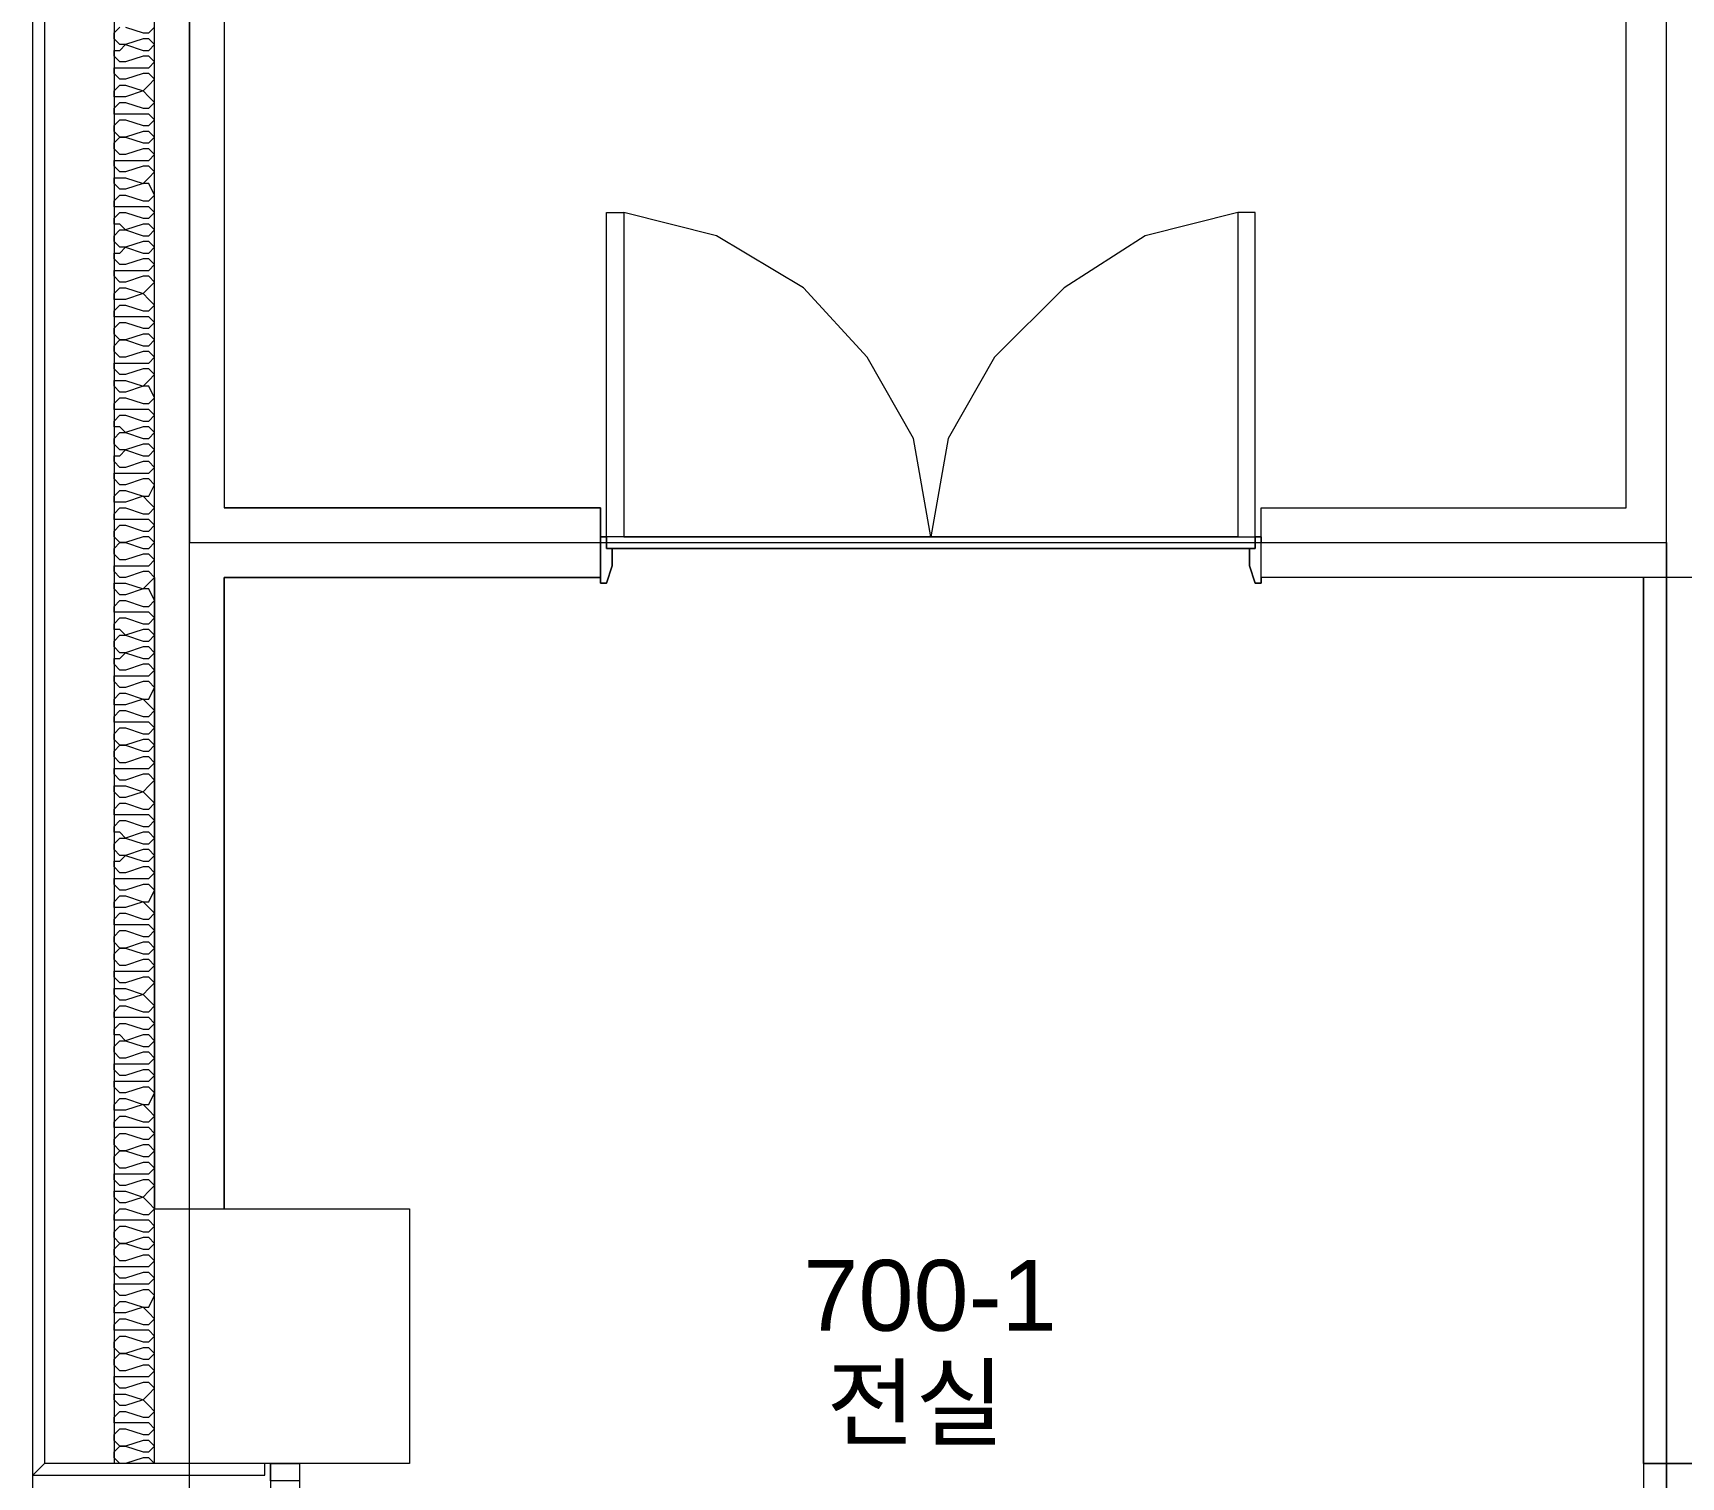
# Model space of a CAD drawing. Header units: millimetres. Extents: x -4033 to 126988, y -1911 to 106718.
# Drawn here: x 18508 to 22979, y 29589 to 33507 of the extents above; entities that cross this region are included whole.
import ezdxf

# ---------------------------------------------------------------- set-up
doc = ezdxf.new("R2010")
doc.units = ezdxf.units.MM
doc.layers.add('PDF_문자', color=7, linetype='Continuous')
doc.layers.add('PDF_형상', color=7, linetype='Continuous')
doc.styles.add('PDF 맑은고딕Semilight', font='arial.ttf')

msp = doc.modelspace()

# ---------------------------------------------------------------- linework, layer by layer
at = {"layer": 'PDF_형상', "lineweight": 5}
for points in [[(18539.7, 29625.6), (18508.3, 29594.2), (18508.3, 39385), (18539.7, 39369.3)], [(18838.3, 29625.6), (18838.3, 39070.7), (20127, 39070.7), (20127, 38882.1), (19231.2, 38882.1), (19231.2, 38677.8), (19026.9, 38677.8), (19026.9, 32218.7), (20048.4, 32218.7), (20048.4, 32030.1), (19026.9, 32030.1), (19026.9, 30317.1), (19529.8, 30317.1), (19529.8, 29625.6)], [(22940.1, 38976.4), (18932.6, 38976.4), (18932.6, 32124.4), (22940.1, 32124.4)], [(67069.7, 29704.2), (67069.7, 27331.1), (64036.6, 27331.1), (64036.6, 20479.1), (22940.1, 20479.1), (22940.1, 24470.9), (22940.1, 27016.8), (22940.1, 29704.2), (22940.1, 32124.4), (22940.1, 38976.4), (64445.2, 38976.4), (64445.2, 32517.3), (64445.2, 29704.2), (67038.3, 29704.2)], [(18759.7, 33476), (18806.9, 33460.2), (18822.6, 33460.2), (18838.3, 33476), (18822.6, 33491.7), (18806.9, 33491.7)], [(18759.7, 33224.5), (18806.9, 33208.8), (18822.6, 33208.8), (18838.3, 33224.5), (18822.6, 33240.2), (18806.9, 33240.2)], [(20064.1, 32140.1), (20064.1, 33020.2), (20111.3, 33020.2), (20111.3, 32140.1)], [(20064.1, 32140.1), (20064.1, 33020.2), (20111.3, 33020.2), (20111.3, 32140.1)], [(21824.3, 32140.1), (21824.3, 33020.2), (21777.1, 33020.2), (21777.1, 32140.1)], [(18759.7, 32973.1), (18806.9, 32957.3), (18822.6, 32957.3), (18838.3, 32973.1), (18822.6, 32988.8), (18806.9, 32988.8)], [(18759.7, 32925.9), (18806.9, 32910.2), (18822.6, 32910.2), (18838.3, 32925.9), (18822.6, 32941.6), (18806.9, 32941.6)], [(18759.7, 32674.5), (18806.9, 32658.7), (18822.6, 32658.7), (18838.3, 32674.5), (18822.6, 32690.2), (18806.9, 32690.2)], [(18759.7, 32423), (18806.9, 32407.3), (18822.6, 32407.3), (18838.3, 32423), (18822.6, 32438.7), (18806.9, 32438.7)], [(18759.7, 32375.9), (18806.9, 32360.1), (18822.6, 32360.1), (18838.3, 32375.9), (18822.6, 32391.6), (18806.9, 32391.6)], [(20048.4, 32030.1), (20048.4, 32218.7), (19026.9, 32218.7), (20048.4, 32218.7), (20048.4, 32030.1), (19026.9, 32030.1), (19026.9, 30317.1), (19026.9, 32030.1)], [(18759.7, 32124.4), (18806.9, 32108.7), (18822.6, 32108.7), (18838.3, 32124.4), (18822.6, 32140.1), (18806.9, 32140.1)], [(22940.1, 32124.4), (22940.1, 29704.2), (22940.1, 27456.9), (22122.9, 27456.9), (22122.9, 27566.9), (18932.6, 27566.9), (18932.6, 32124.4)], [(20048.4, 32030.1), (20048.4, 32014.4), (20064.1, 32014.4), (20079.8, 32061.5), (20079.8, 32108.7), (20064.1, 32108.7), (20064.1, 32140.1), (20048.4, 32140.1), (20048.4, 32124.4), (20048.4, 32140.1), (20064.1, 32140.1), (20064.1, 32108.7), (20079.8, 32108.7), (20079.8, 32061.5), (20064.1, 32014.4), (20048.4, 32014.4)], [(20048.4, 32030.1), (20048.4, 32014.4), (20064.1, 32014.4), (20079.8, 32061.5), (20079.8, 32108.7), (20064.1, 32108.7), (20064.1, 32140.1), (20048.4, 32140.1), (20048.4, 32124.4), (20048.4, 32140.1), (20064.1, 32140.1), (20064.1, 32108.7), (20079.8, 32108.7), (20079.8, 32061.5), (20064.1, 32014.4), (20048.4, 32014.4)], [(20079.8, 32108.7), (21808.6, 32108.7)], [(21777.1, 32140.1), (20111.3, 32140.1)], [(18759.7, 31873), (18806.9, 31857.2), (18822.6, 31857.2), (18838.3, 31873), (18822.6, 31888.7), (18806.9, 31888.7)], [(18759.7, 31825.8), (18806.9, 31810.1), (18822.6, 31810.1), (18838.3, 31825.8), (18822.6, 31841.5), (18806.9, 31841.5)], [(18759.7, 31574.4), (18806.9, 31558.6), (18822.6, 31558.6), (18838.3, 31574.4), (18822.6, 31590.1), (18806.9, 31590.1)], [(18759.7, 31322.9), (18806.9, 31307.2), (18822.6, 31307.2), (18838.3, 31322.9), (18822.6, 31338.6), (18806.9, 31338.6)], [(18759.7, 31275.8), (18806.9, 31260), (18822.6, 31260), (18838.3, 31275.8), (18822.6, 31291.5), (18806.9, 31291.5)], [(18759.7, 31024.3), (18806.9, 31008.6), (18822.6, 31008.6), (18838.3, 31024.3), (18822.6, 31040), (18806.9, 31040)], [(18759.7, 30772.9), (18806.9, 30757.1), (18822.6, 30757.1), (18838.3, 30772.9), (18822.6, 30788.6), (18806.9, 30788.6)], [(18759.7, 30474.3), (18806.9, 30458.5), (18822.6, 30458.5), (18838.3, 30474.3), (18822.6, 30490), (18806.9, 30490)], [(19529.8, 30317.1), (19529.8, 29625.6), (18838.3, 29625.6), (18838.3, 30317.1)], [(18759.7, 30222.8), (18806.9, 30207.1), (18822.6, 30207.1), (18838.3, 30222.8), (18822.6, 30238.5), (18806.9, 30238.5)], [(18759.7, 29924.2), (18806.9, 29908.5), (18822.6, 29908.5), (18838.3, 29924.2), (18822.6, 29939.9), (18806.9, 29939.9)], [(18759.7, 29672.8), (18806.9, 29657), (18822.6, 29657), (18838.3, 29672.8), (18822.6, 29688.5), (18806.9, 29688.5)], [(18539.7, 29625.6), (18508.3, 29594.2), (19136.9, 29594.2), (19136.9, 29625.6)], [(19231.2, 29625.6), (19231.2, 29578.5), (19152.6, 29578.5), (19152.6, 29625.6)]]:
    msp.add_lwpolyline(points, close=True, dxfattribs=at)
for points in [[(20127, 39180.7), (18728.3, 39180.7), (18728.3, 29625.6)], [(18838.3, 32030.1), (18838.3, 30317.1), (18838.3, 32030.1), (18838.3, 38379.2), (18838.3, 39070.7), (19529.8, 39070.7), (20127, 39070.7), (20127, 38976.4), (20174.1, 38976.4), (21117.1, 38976.4), (21148.5, 38976.4), (21682.8, 38976.4), (21682.8, 39070.7)], [(41688.9, 20479.1), (37932.9, 20479.1), (34176.8, 20479.1), (30436.5, 20479.1), (26680.4, 20479.1), (22940.1, 20479.1), (22940.1, 24470.9), (18932.6, 24470.9), (18932.6, 32124.4), (18932.6, 38976.4), (22940.1, 38976.4), (64445.2, 38976.4)], [(22877.2, 29625.6), (24433.1, 29625.6), (24433.1, 30222.8), (24228.8, 30222.8), (24228.8, 30254.2), (24401.7, 30254.2), (24433.1, 30254.2), (24433.1, 30222.8), (24228.8, 30222.8), (24228.8, 30254.2), (24401.7, 30254.2), (24433.1, 30254.2), (24433.1, 30222.8), (24228.8, 30222.8), (24228.8, 29767.1), (23034.4, 29767.1), (23034.4, 32030.1), (21840, 32030.1), (21840, 32218.7), (22830.1, 32218.7), (22830.1, 38882.1), (21730, 38882.1), (20127, 38882.1)], [(19026.9, 38677.8), (19026.9, 32218.7)], [(18838.3, 29625.6), (18822.6, 29641.3), (18806.9, 29641.3), (18759.7, 29625.6), (18744, 29625.6), (18728.3, 29641.3), (18728.3, 29657), (18744, 29672.8), (18759.7, 29672.8), (18744, 29672.8), (18728.3, 29688.5), (18728.3, 29704.2), (18744, 29719.9), (18759.7, 29719.9), (18806.9, 29704.2), (18822.6, 29704.2), (18838.3, 29719.9), (18822.6, 29735.6), (18806.9, 29735.6), (18759.7, 29735.6), (18744, 29735.6), (18728.3, 29735.6), (18728.3, 29751.3), (18744, 29767.1), (18759.7, 29767.1), (18806.9, 29751.3), (18822.6, 29751.3), (18838.3, 29767.1), (18822.6, 29782.8), (18806.9, 29798.5), (18759.7, 29782.8), (18744, 29782.8), (18728.3, 29798.5), (18728.3, 29814.2), (18744, 29814.2), (18759.7, 29814.2), (18806.9, 29798.5), (18822.6, 29814.2), (18838.3, 29829.9), (18822.6, 29845.6), (18806.9, 29845.6), (18759.7, 29829.9), (18744, 29829.9), (18728.3, 29845.6), (18728.3, 29861.3), (18744, 29861.3), (18759.7, 29861.3), (18806.9, 29861.3), (18822.6, 29861.3), (18838.3, 29877.1), (18822.6, 29892.8), (18806.9, 29892.8), (18759.7, 29877.1), (18744, 29877.1), (18728.3, 29892.8), (18728.3, 29908.5), (18744, 29924.2), (18759.7, 29924.2), (18744, 29924.2), (18728.3, 29939.9), (18728.3, 29955.6), (18744, 29971.4), (18759.7, 29971.4), (18806.9, 29955.6), (18822.6, 29955.6), (18838.3, 29971.4), (18822.6, 29987.1), (18806.9, 29987.1), (18759.7, 29987.1), (18744, 29987.1), (18728.3, 29987.1), (18728.3, 30002.8), (18744, 30018.5), (18759.7, 30018.5), (18806.9, 30002.8), (18822.6, 30002.8), (18838.3, 30018.5), (18822.6, 30034.2), (18806.9, 30049.9), (18759.7, 30034.2), (18744, 30034.2), (18728.3, 30034.2), (18728.3, 30049.9), (18744, 30065.7), (18759.7, 30065.7), (18806.9, 30049.9), (18822.6, 30049.9), (18838.3, 30081.4), (18822.6, 30097.1), (18806.9, 30097.1), (18759.7, 30081.4), (18744, 30081.4), (18728.3, 30097.1), (18728.3, 30112.8), (18744, 30112.8), (18759.7, 30112.8), (18806.9, 30112.8), (18822.6, 30112.8), (18838.3, 30128.5), (18822.6, 30144.2), (18806.9, 30144.2), (18759.7, 30128.5), (18744, 30128.5), (18728.3, 30144.2), (18728.3, 30159.9), (18744, 30159.9), (18759.7, 30159.9), (18806.9, 30159.9), (18822.6, 30159.9), (18838.3, 30175.7), (18822.6, 30191.4), (18806.9, 30191.4), (18759.7, 30175.7), (18744, 30175.7), (18728.3, 30191.4), (18728.3, 30207.1), (18744, 30222.8), (18759.7, 30222.8), (18744, 30222.8), (18728.3, 30238.5), (18728.3, 30254.2), (18744, 30270), (18759.7, 30270), (18806.9, 30254.2), (18822.6, 30254.2), (18838.3, 30270), (18822.6, 30285.7), (18806.9, 30285.7), (18759.7, 30285.7), (18744, 30285.7), (18728.3, 30285.7), (18728.3, 30301.4), (18744, 30317.1), (18759.7, 30317.1), (18806.9, 30301.4), (18822.6, 30301.4), (18838.3, 30317.1), (18822.6, 30332.8), (18806.9, 30348.5), (18759.7, 30332.8), (18744, 30332.8), (18728.3, 30348.5), (18728.3, 30364.3), (18744, 30364.3), (18759.7, 30364.3), (18806.9, 30348.5), (18822.6, 30364.3), (18838.3, 30380), (18822.6, 30395.7), (18806.9, 30395.7), (18759.7, 30380), (18744, 30380), (18728.3, 30395.7), (18728.3, 30411.4), (18744, 30411.4), (18759.7, 30411.4), (18806.9, 30411.4), (18822.6, 30411.4), (18838.3, 30427.1), (18822.6, 30442.8), (18806.9, 30442.8), (18759.7, 30427.1), (18744, 30427.1), (18728.3, 30442.8), (18728.3, 30458.5), (18744, 30474.3), (18759.7, 30474.3), (18744, 30474.3), (18728.3, 30490), (18728.3, 30505.7), (18744, 30521.4), (18759.7, 30521.4), (18806.9, 30505.7), (18822.6, 30505.7), (18838.3, 30521.4), (18822.6, 30537.1), (18806.9, 30537.1), (18759.7, 30537.1), (18744, 30537.1), (18728.3, 30537.1), (18728.3, 30552.8), (18744, 30568.6), (18759.7, 30568.6), (18806.9, 30552.8), (18822.6, 30552.8), (18838.3, 30568.6), (18822.6, 30584.3), (18806.9, 30600), (18759.7, 30584.3), (18744, 30584.3), (18728.3, 30584.3), (18728.3, 30600), (18744, 30615.7), (18759.7, 30615.7), (18806.9, 30600), (18822.6, 30600), (18838.3, 30631.4), (18822.6, 30647.1), (18806.9, 30647.1), (18759.7, 30631.4), (18744, 30631.4), (18728.3, 30647.1), (18728.3, 30662.8), (18744, 30662.8), (18759.7, 30662.8), (18806.9, 30662.8), (18822.6, 30662.8), (18838.3, 30678.6), (18822.6, 30694.3), (18806.9, 30694.3), (18759.7, 30678.6), (18744, 30678.6), (18728.3, 30694.3), (18728.3, 30710), (18744, 30710), (18759.7, 30710), (18806.9, 30710), (18822.6, 30710), (18838.3, 30725.7), (18822.6, 30741.4), (18806.9, 30741.4), (18759.7, 30725.7), (18744, 30725.7), (18728.3, 30741.4), (18728.3, 30757.1), (18744, 30772.9), (18759.7, 30772.9), (18744, 30788.6), (18728.3, 30788.6), (18728.3, 30804.3), (18744, 30820), (18759.7, 30820), (18806.9, 30804.3), (18822.6, 30804.3), (18838.3, 30820), (18822.6, 30835.7), (18806.9, 30835.7), (18759.7, 30835.7), (18744, 30835.7), (18728.3, 30835.7), (18728.3, 30851.4), (18744, 30867.2), (18759.7, 30867.2), (18806.9, 30851.4), (18822.6, 30851.4), (18838.3, 30867.2), (18822.6, 30882.9), (18806.9, 30898.6), (18759.7, 30882.9), (18744, 30882.9), (18728.3, 30898.6), (18728.3, 30914.3), (18744, 30914.3), (18759.7, 30914.3), (18806.9, 30898.6), (18822.6, 30914.3), (18838.3, 30930), (18822.6, 30945.7), (18806.9, 30945.7), (18759.7, 30930), (18744, 30930), (18728.3, 30945.7), (18728.3, 30961.4), (18744, 30961.4), (18759.7, 30961.4), (18806.9, 30961.4), (18822.6, 30961.4), (18838.3, 30977.2), (18822.6, 30992.9), (18806.9, 30992.9), (18759.7, 30977.2), (18744, 30977.2), (18728.3, 30992.9), (18728.3, 31008.6), (18744, 31024.3), (18759.7, 31024.3), (18744, 31024.3), (18728.3, 31040), (18728.3, 31055.7), (18744, 31071.5), (18759.7, 31071.5), (18806.9, 31055.7), (18822.6, 31055.7), (18838.3, 31071.5), (18822.6, 31087.2), (18806.9, 31087.2), (18759.7, 31087.2), (18744, 31087.2), (18728.3, 31087.2), (18728.3, 31102.9), (18744, 31118.6), (18759.7, 31118.6), (18806.9, 31102.9), (18822.6, 31102.9), (18838.3, 31118.6), (18822.6, 31134.3), (18806.9, 31150), (18759.7, 31134.3), (18744, 31134.3), (18728.3, 31134.3), (18728.3, 31150), (18744, 31165.8), (18759.7, 31165.8), (18806.9, 31150), (18822.6, 31150), (18838.3, 31181.5), (18822.6, 31197.2), (18806.9, 31197.2), (18759.7, 31181.5), (18744, 31181.5), (18728.3, 31197.2), (18728.3, 31212.9), (18744, 31212.9), (18759.7, 31212.9), (18806.9, 31212.9), (18822.6, 31212.9), (18838.3, 31228.6), (18822.6, 31244.3), (18806.9, 31244.3), (18759.7, 31228.6), (18744, 31228.6), (18728.3, 31244.3), (18728.3, 31260), (18744, 31260), (18759.7, 31275.8), (18744, 31275.8), (18728.3, 31291.5), (18728.3, 31307.2), (18744, 31322.9), (18759.7, 31322.9), (18744, 31338.6), (18728.3, 31338.6), (18728.3, 31354.3), (18744, 31370.1), (18759.7, 31370.1), (18806.9, 31354.3), (18822.6, 31354.3), (18838.3, 31370.1), (18822.6, 31385.8), (18806.9, 31385.8), (18759.7, 31385.8), (18744, 31385.8), (18728.3, 31385.8), (18728.3, 31401.5), (18744, 31417.2), (18759.7, 31417.2), (18806.9, 31401.5), (18822.6, 31401.5), (18838.3, 31417.2), (18822.6, 31432.9), (18806.9, 31448.6), (18759.7, 31432.9), (18744, 31432.9), (18728.3, 31448.6), (18728.3, 31464.3), (18744, 31464.3), (18759.7, 31464.3), (18806.9, 31448.6), (18822.6, 31464.3), (18838.3, 31480.1), (18822.6, 31495.8), (18806.9, 31495.8), (18759.7, 31480.1), (18744, 31480.1), (18728.3, 31495.8), (18728.3, 31511.5), (18744, 31511.5), (18759.7, 31511.5), (18806.9, 31511.5), (18822.6, 31511.5), (18838.3, 31527.2), (18822.6, 31542.9), (18806.9, 31542.9), (18759.7, 31527.2), (18744, 31527.2), (18728.3, 31542.9), (18728.3, 31558.6), (18744, 31574.4), (18759.7, 31574.4), (18744, 31574.4), (18728.3, 31590.1), (18728.3, 31605.8), (18744, 31621.5), (18759.7, 31621.5), (18806.9, 31605.8), (18822.6, 31605.8), (18838.3, 31621.5), (18822.6, 31637.2), (18806.9, 31637.2), (18759.7, 31637.2), (18744, 31637.2), (18728.3, 31637.2), (18728.3, 31652.9), (18744, 31668.7), (18759.7, 31668.7), (18806.9, 31652.9), (18822.6, 31652.9), (18838.3, 31668.7), (18822.6, 31684.4), (18806.9, 31700.1), (18759.7, 31684.4), (18744, 31684.4), (18728.3, 31684.4), (18728.3, 31700.1), (18744, 31715.8), (18759.7, 31715.8), (18806.9, 31700.1), (18822.6, 31700.1), (18838.3, 31731.5), (18822.6, 31747.2), (18806.9, 31747.2), (18759.7, 31731.5), (18744, 31731.5), (18728.3, 31747.2), (18728.3, 31762.9), (18744, 31762.9), (18759.7, 31762.9), (18806.9, 31762.9), (18822.6, 31762.9), (18838.3, 31778.7), (18822.6, 31794.4), (18806.9, 31794.4), (18759.7, 31778.7), (18744, 31778.7), (18728.3, 31794.4), (18728.3, 31810.1), (18744, 31810.1), (18759.7, 31825.8), (18744, 31825.8), (18728.3, 31841.5), (18728.3, 31857.2), (18744, 31873), (18759.7, 31873), (18744, 31888.7), (18728.3, 31888.7), (18728.3, 31904.4), (18744, 31920.1), (18759.7, 31920.1), (18806.9, 31904.4), (18822.6, 31904.4), (18838.3, 31920.1), (18822.6, 31935.8), (18806.9, 31935.8), (18759.7, 31935.8), (18744, 31935.8), (18728.3, 31935.8), (18728.3, 31951.5), (18744, 31967.3), (18759.7, 31967.3), (18806.9, 31951.5), (18822.6, 31951.5), (18838.3, 31967.3), (18822.6, 31998.7), (18806.9, 31998.7), (18759.7, 31983), (18744, 31983), (18728.3, 31998.7), (18728.3, 32014.4), (18744, 32014.4), (18759.7, 32014.4), (18806.9, 31998.7), (18822.6, 32014.4), (18838.3, 32030.1), (18822.6, 32045.8), (18806.9, 32045.8), (18759.7, 32030.1), (18744, 32030.1), (18728.3, 32045.8), (18728.3, 32061.5), (18744, 32061.5), (18759.7, 32061.5), (18806.9, 32061.5), (18822.6, 32061.5), (18838.3, 32077.3), (18822.6, 32093), (18806.9, 32093), (18759.7, 32077.3), (18744, 32077.3), (18728.3, 32093), (18728.3, 32108.7), (18744, 32124.4), (18759.7, 32124.4), (18744, 32124.4), (18728.3, 32140.1), (18728.3, 32155.8), (18744, 32171.6), (18759.7, 32171.6), (18806.9, 32155.8), (18822.6, 32155.8), (18838.3, 32171.6), (18822.6, 32187.3), (18806.9, 32187.3), (18759.7, 32187.3), (18744, 32187.3), (18728.3, 32187.3), (18728.3, 32203), (18744, 32218.7), (18759.7, 32218.7), (18806.9, 32203), (18822.6, 32203), (18838.3, 32218.7), (18822.6, 32234.4), (18806.9, 32250.1), (18759.7, 32234.4), (18744, 32234.4), (18728.3, 32234.4), (18728.3, 32250.1), (18744, 32265.8), (18759.7, 32265.8), (18806.9, 32250.1), (18822.6, 32250.1), (18838.3, 32281.6), (18822.6, 32297.3), (18806.9, 32297.3), (18759.7, 32281.6), (18744, 32281.6), (18728.3, 32297.3), (18728.3, 32313), (18744, 32313), (18759.7, 32313), (18806.9, 32313), (18822.6, 32313), (18838.3, 32328.7), (18822.6, 32344.4), (18806.9, 32344.4), (18759.7, 32328.7), (18744, 32328.7), (18728.3, 32344.4), (18728.3, 32360.1), (18744, 32360.1), (18759.7, 32375.9), (18744, 32375.9), (18728.3, 32391.6), (18728.3, 32407.3), (18744, 32423), (18759.7, 32423), (18744, 32438.7), (18728.3, 32438.7), (18728.3, 32454.4), (18744, 32470.2), (18759.7, 32470.2), (18806.9, 32454.4), (18822.6, 32454.4), (18838.3, 32470.2), (18822.6, 32485.9), (18806.9, 32485.9), (18759.7, 32485.9), (18744, 32485.9), (18728.3, 32485.9), (18728.3, 32501.6), (18744, 32517.3), (18759.7, 32517.3), (18806.9, 32501.6), (18822.6, 32501.6), (18838.3, 32517.3), (18822.6, 32548.7), (18806.9, 32548.7), (18759.7, 32533), (18744, 32533), (18728.3, 32548.7), (18728.3, 32564.4), (18744, 32564.4), (18759.7, 32564.4), (18806.9, 32548.7), (18822.6, 32564.4), (18838.3, 32580.2), (18822.6, 32595.9), (18806.9, 32595.9), (18759.7, 32580.2), (18744, 32580.2), (18728.3, 32595.9), (18728.3, 32611.6), (18744, 32611.6), (18759.7, 32611.6), (18806.9, 32611.6), (18822.6, 32611.6), (18838.3, 32627.3), (18822.6, 32643), (18806.9, 32643), (18759.7, 32627.3), (18744, 32627.3), (18728.3, 32643), (18728.3, 32658.7), (18744, 32674.5), (18759.7, 32674.5), (18744, 32674.5), (18728.3, 32690.2), (18728.3, 32705.9), (18744, 32721.6), (18759.7, 32721.6), (18806.9, 32705.9), (18822.6, 32705.9), (18838.3, 32721.6), (18822.6, 32737.3), (18806.9, 32737.3), (18759.7, 32737.3), (18744, 32737.3), (18728.3, 32737.3), (18728.3, 32753), (18744, 32768.7), (18759.7, 32768.7), (18806.9, 32753), (18822.6, 32753), (18838.3, 32768.7), (18822.6, 32784.5), (18806.9, 32800.2), (18759.7, 32784.5), (18744, 32784.5), (18728.3, 32784.5), (18728.3, 32800.2), (18744, 32815.9), (18759.7, 32815.9), (18806.9, 32800.2), (18822.6, 32815.9), (18838.3, 32831.6), (18822.6, 32847.3), (18806.9, 32847.3), (18759.7, 32831.6), (18744, 32831.6), (18728.3, 32847.3), (18728.3, 32863), (18744, 32863), (18759.7, 32863), (18806.9, 32863), (18822.6, 32863), (18838.3, 32878.8), (18822.6, 32894.5), (18806.9, 32894.5), (18759.7, 32878.8), (18744, 32878.8), (18728.3, 32894.5), (18728.3, 32910.2), (18744, 32910.2), (18759.7, 32925.9), (18744, 32925.9), (18728.3, 32941.6), (18728.3, 32957.3), (18744, 32973.1), (18759.7, 32973.1), (18744, 32988.8), (18728.3, 32988.8), (18728.3, 33004.5), (18744, 33020.2), (18759.7, 33020.2), (18806.9, 33004.5), (18822.6, 33004.5), (18838.3, 33020.2), (18822.6, 33035.9), (18806.9, 33035.9), (18759.7, 33035.9), (18744, 33035.9), (18728.3, 33035.9), (18728.3, 33051.6), (18744, 33067.3), (18759.7, 33067.3), (18806.9, 33051.6), (18822.6, 33051.6), (18838.3, 33067.3), (18822.6, 33098.8), (18806.9, 33098.8), (18759.7, 33083.1), (18744, 33083.1), (18728.3, 33098.8), (18728.3, 33114.5), (18744, 33114.5), (18759.7, 33114.5), (18806.9, 33098.8), (18822.6, 33114.5), (18838.3, 33130.2), (18822.6, 33145.9), (18806.9, 33145.9), (18759.7, 33130.2), (18744, 33130.2), (18728.3, 33145.9), (18728.3, 33161.6), (18744, 33161.6), (18759.7, 33161.6), (18806.9, 33161.6), (18822.6, 33161.6), (18838.3, 33177.4), (18822.6, 33193.1), (18806.9, 33193.1), (18759.7, 33177.4), (18744, 33177.4), (18728.3, 33193.1), (18728.3, 33208.8), (18744, 33224.5), (18759.7, 33224.5), (18744, 33224.5), (18728.3, 33240.2), (18728.3, 33255.9), (18744, 33271.6), (18759.7, 33271.6), (18806.9, 33255.9), (18822.6, 33255.9), (18838.3, 33271.6), (18822.6, 33287.4), (18806.9, 33287.4), (18759.7, 33287.4), (18744, 33287.4), (18728.3, 33287.4), (18728.3, 33303.1), (18744, 33318.8), (18759.7, 33318.8), (18806.9, 33303.1), (18822.6, 33303.1), (18838.3, 33318.8), (18822.6, 33334.5), (18806.9, 33350.2), (18759.7, 33334.5), (18744, 33334.5), (18728.3, 33334.5), (18728.3, 33350.2), (18744, 33365.9), (18759.7, 33365.9), (18806.9, 33350.2), (18822.6, 33365.9), (18838.3, 33381.7), (18822.6, 33397.4), (18806.9, 33397.4), (18759.7, 33381.7), (18744, 33381.7), (18728.3, 33397.4), (18728.3, 33413.1), (18744, 33413.1), (18759.7, 33413.1), (18806.9, 33413.1), (18822.6, 33413.1), (18838.3, 33428.8), (18822.6, 33444.5), (18806.9, 33444.5), (18759.7, 33428.8), (18744, 33428.8), (18728.3, 33444.5), (18728.3, 33460.2), (18744, 33460.2), (18759.7, 33476), (18744, 33476), (18728.3, 33491.7), (18728.3, 33507.4), (18744, 33523.1)], [(18759.7, 33523.1), (18806.9, 33507.4), (18822.6, 33507.4), (18838.3, 33523.1)], [(21777.1, 33020.2), (21525.7, 32957.3), (21305.7, 32815.9), (21117.1, 32627.3), (20991.4, 32407.3), (20944.2, 32140.1), (20897.1, 32407.3), (20771.3, 32627.3), (20598.5, 32815.9), (20362.7, 32957.3), (20111.3, 33020.2)], [(23034.4, 32030.1), (21840, 32030.1), (21840, 32014.4), (21824.3, 32014.4), (21808.6, 32061.5), (21808.6, 32108.7), (21824.3, 32108.7), (21824.3, 32140.1), (21840, 32140.1), (21840, 32124.4), (21840, 32140.1), (21824.3, 32140.1), (21824.3, 32108.7), (21808.6, 32108.7), (21808.6, 32061.5), (21824.3, 32014.4), (21840, 32014.4), (21840, 32030.1), (21840, 32218.7), (22830.1, 32218.7)], [(20111.3, 32140.1), (20064.1, 32140.1)], [(21777.1, 32140.1), (21824.3, 32140.1)], [(23034.4, 32030.1), (23034.4, 29767.1), (24228.8, 29767.1), (24228.8, 30222.8), (24433.1, 30222.8), (24433.1, 29625.6), (22877.2, 29625.6), (22877.2, 32030.1), (22877.2, 29059.8), (23034.4, 29059.8), (23034.4, 29908.5)], [(19026.9, 30317.1), (19529.8, 30317.1), (19529.8, 29625.6), (18838.3, 29625.6), (18838.3, 30317.1)], [(19152.6, 29625.6), (19152.6, 27614), (19152.6, 27394)], [(19231.2, 29625.6), (19231.2, 27614)], [(18508.3, 27425.4), (18508.3, 29594.2)]]:
    msp.add_lwpolyline(points, dxfattribs=at)

# ---------------------------------------------------------------- texts
at = {"layer": 'PDF_문자', "char_height": 192.36, "attachment_point": 4, "style": 'PDF 맑은고딕Semilight'}
for s, insert in [('700-1', (20598.4, 30080.6)), ('전실', (20661.2, 29782))]:
    msp.add_mtext(s, dxfattribs=dict(at, insert=insert))

doc.saveas('drawing.dxf')
